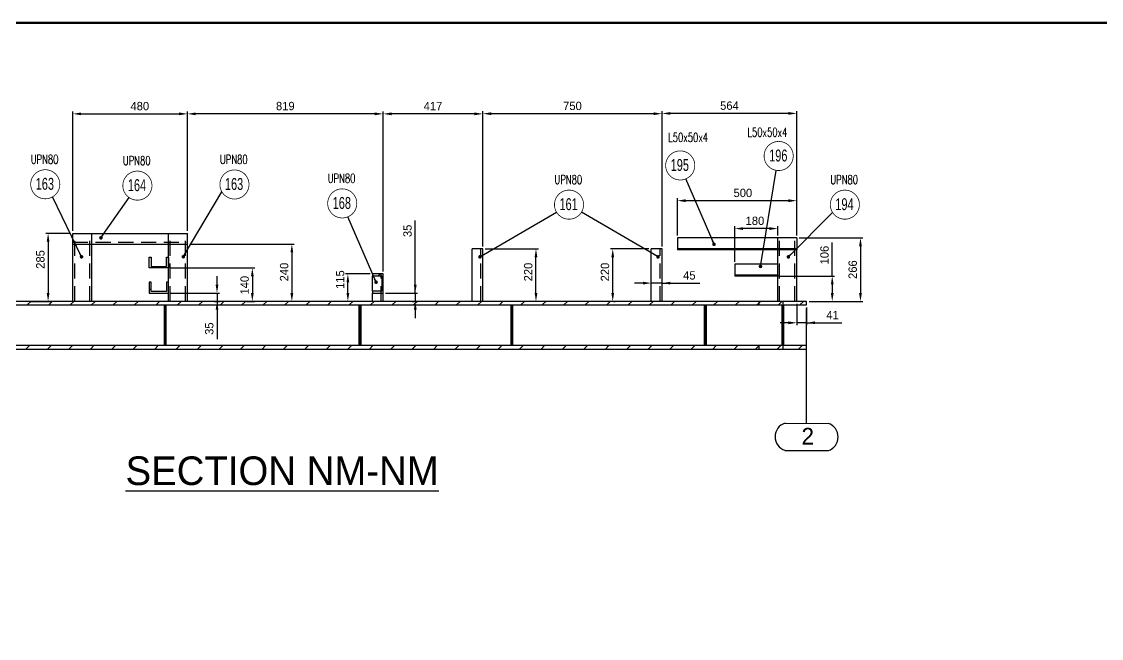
# Model space of a CAD drawing. Header units: millimetres. Extents: x 0 to 16187, y -20471 to 6290.
# Drawn here: x 5786.5 to 6238.4, y 3165.2 to 3423.6 of the extents above; entities that cross this region are included whole.
import ezdxf
from ezdxf.enums import TextEntityAlignment as Align

# ---------------------------------------------------------------- set-up
doc = ezdxf.new("R2010")
doc.units = ezdxf.units.MM
doc.header["$PDSIZE"] = -1
doc.linetypes.add('HIDDEN', pattern=[9.525, 6.35, -3.175])
doc.layers.add('BORDER1', color=3, linetype='Continuous')
doc.layers.add('BORDER2', color=7, linetype='Continuous')
doc.styles.add('MtXpl_txt_shx', font='txt.shx', dxfattribs={"height": 0.2})
doc.styles.add('ROMANC', font='ROMANC', dxfattribs={"height": 5})
doc.styles.add('ROMAND-1', font='ic-romand.shx')
doc.styles.add('ROMANS', font='ROMANS.shx', dxfattribs={"width": 0.8})
doc.styles.add('ROMANT', font='ROMANT', dxfattribs={"height": 4})
doc.styles.add('SLDTEXTSTYLE2', font='TXT', dxfattribs={"width": 0.686449})
doc.dimstyles.new('AM_ISO', dxfattribs={"dimtxt": 3.5, "dimasz": 3.5, "dimexe": 1, "dimexo": 1, "dimgap": 1.5, "dimtad": 1, "dimdsep": 46, "dimtxsty": 'Standard', "dimcen": 0, "dimclrd": 1, "dimclre": 1, "dimclrt": 1, "dimadec": 0, "dimazin": 2, "dimtp": 0.1, "dimtm": 0.1, "dimtfac": 0.71, "dimtdec": 3, "dimtmove": 0, "dimatfit": 3, "dimfxl": 1, "dimlwd": -1, "dimlwe": -1, "dimarcsym": 1})
doc.dimstyles.new('AM_ISO$7', dxfattribs={"dimtxt": 3.5, "dimasz": 3.5, "dimexe": 1, "dimexo": 1, "dimgap": 1.5, "dimtad": 1, "dimtoh": 1, "dimdsep": 46, "dimtxsty": 'Standard', "dimcen": 0, "dimclrd": 1, "dimclre": 1, "dimclrt": 1, "dimadec": 0, "dimazin": 2, "dimtp": 0.1, "dimtm": 0.1, "dimtfac": 0.71, "dimtdec": 3, "dimtmove": 0, "dimatfit": 3, "dimfxl": 1, "dimlwd": -1, "dimlwe": -1, "dimarcsym": 1})
pattern_1 = [(45, (5124.218, 6869.931), (-4.490128, 4.490128), [])]

# ---------------------------------------------------------------- blocks, each defined once
blk = doc.blocks.new('_D_102')
at = {"color": 1, "linetype": 'ByBlock'}
for p, q in [((6111.94, 3333.02), (6138.56, 3333.02)), ((6137.56, 3329.52), (6137.56, 3309.92)), ((6116.04, 3306.42), (6138.56, 3306.42))]:
    blk.add_line(p, q, dxfattribs=at)
at = {"color": 1}
for points in [[(6138.15, 3329.52), (6136.98, 3329.52), (6137.56, 3333.02)], [(6136.98, 3309.92), (6138.15, 3309.92), (6137.56, 3306.42)]]:
    blk.add_solid(points, dxfattribs=at)
at = {"layer": 'Defpoints', "color": 0}
for p in [(6110.94, 3333.02), (6115.04, 3306.42), (6137.56, 3306.42)]:
    blk.add_point(p, dxfattribs=at)
at = {"color": 1, "insert": (6132.56, 3319.72), "char_height": 3.5, "attachment_point": 2, "rotation": 90}
blk.add_mtext('266', dxfattribs=at)
blk = doc.blocks.new('_D_103')
at = {"color": 1, "linetype": 'ByBlock'}
for p, q in [((6060.94, 3334.02), (6060.94, 3349.61)), ((6107.44, 3348.61), (6064.44, 3348.61)), ((6110.94, 3334.02), (6110.94, 3349.61))]:
    blk.add_line(p, q, dxfattribs=at)
at = {"color": 1}
for points in [[(6064.44, 3349.19), (6064.44, 3348.02), (6060.94, 3348.61)], [(6107.44, 3348.02), (6107.44, 3349.19), (6110.94, 3348.61)]]:
    blk.add_solid(points, dxfattribs=at)
at = {"layer": 'Defpoints', "color": 0}
for p in [(6060.94, 3348.61), (6060.94, 3333.02), (6110.94, 3333.02)]:
    blk.add_point(p, dxfattribs=at)
at = {"color": 1, "insert": (6088.35, 3353.61), "char_height": 3.5, "attachment_point": 2}
blk.add_mtext('500', dxfattribs=at)
blk = doc.blocks.new('_D_104')
at = {"color": 1, "linetype": 'ByBlock'}
for p, q in [((6049.04, 3328.42), (6032.9, 3328.42)), ((6033.9, 3309.92), (6033.9, 3324.92)), ((6034.31, 3306.42), (6034.9, 3306.42))]:
    blk.add_line(p, q, dxfattribs=at)
at = {"color": 1}
for points in [[(6034.48, 3324.92), (6033.31, 3324.92), (6033.9, 3328.42)], [(6033.31, 3309.92), (6034.48, 3309.92), (6033.9, 3306.42)]]:
    blk.add_solid(points, dxfattribs=at)
at = {"layer": 'Defpoints', "color": 0}
for p in [(6033.9, 3328.42), (6050.04, 3328.42), (6033.31, 3306.42)]:
    blk.add_point(p, dxfattribs=at)
at = {"color": 1, "insert": (6028.9, 3318.71), "char_height": 3.5, "attachment_point": 2, "rotation": 90}
blk.add_mtext('220', dxfattribs=at)
blk = doc.blocks.new('_D_105')
at = {"color": 1, "linetype": 'ByBlock'}
for p, q in [((6046.54, 3314.07), (6043.04, 3314.07)), ((6050.04, 3312.24), (6050.04, 3315.07)), ((6054.54, 3314.07), (6050.04, 3314.07)), ((6054.54, 3312.24), (6054.54, 3315.07)), ((6054.54, 3314.07), (6070.38, 3314.07)), ((6058.04, 3314.07), (6061.54, 3314.07))]:
    blk.add_line(p, q, dxfattribs=at)
at = {"color": 1}
for points in [[(6046.54, 3313.49), (6046.54, 3314.65), (6050.04, 3314.07)], [(6058.04, 3314.65), (6058.04, 3313.49), (6054.54, 3314.07)]]:
    blk.add_solid(points, dxfattribs=at)
at = {"layer": 'Defpoints', "color": 0}
for p in [(6050.04, 3314.07), (6050.04, 3311.24), (6054.54, 3311.24)]:
    blk.add_point(p, dxfattribs=at)
at = {"color": 1, "insert": (6065.96, 3319.07), "char_height": 3.5, "attachment_point": 2}
blk.add_mtext('45', dxfattribs=at)
blk = doc.blocks.new('_D_106')
at = {"color": 1, "linetype": 'ByBlock'}
for p, q in [((6084.94, 3323.02), (6084.94, 3337.92)), ((6099.44, 3336.92), (6088.44, 3336.92)), ((6102.94, 3334.02), (6102.94, 3337.92))]:
    blk.add_line(p, q, dxfattribs=at)
at = {"color": 1}
for points in [[(6088.44, 3337.5), (6088.44, 3336.33), (6084.94, 3336.92)], [(6099.44, 3336.33), (6099.44, 3337.5), (6102.94, 3336.92)]]:
    blk.add_solid(points, dxfattribs=at)
at = {"layer": 'Defpoints', "color": 0}
for p in [(6084.94, 3336.92), (6102.94, 3333.02), (6084.94, 3322.02)]:
    blk.add_point(p, dxfattribs=at)
at = {"color": 1, "insert": (6093.4, 3341.92), "char_height": 3.5, "attachment_point": 2}
blk.add_mtext('180', dxfattribs=at)
blk = doc.blocks.new('_D_107')
at = {"color": 1, "linetype": 'ByBlock'}
for p, q in [((6125.75, 3317.02), (6125.75, 3331.1)), ((6103.94, 3317.02), (6126.75, 3317.02)), ((6125.75, 3313.52), (6125.75, 3309.92)), ((6116.04, 3306.42), (6126.75, 3306.42))]:
    blk.add_line(p, q, dxfattribs=at)
at = {"color": 1}
for points in [[(6126.34, 3313.52), (6125.17, 3313.52), (6125.75, 3317.02)], [(6125.17, 3309.92), (6126.34, 3309.92), (6125.75, 3306.42)]]:
    blk.add_solid(points, dxfattribs=at)
at = {"layer": 'Defpoints', "color": 0}
for p in [(6102.94, 3317.02), (6115.04, 3306.42), (6125.75, 3306.42)]:
    blk.add_point(p, dxfattribs=at)
at = {"color": 1, "insert": (6120.75, 3325.81), "char_height": 3.5, "attachment_point": 2, "rotation": 90}
blk.add_mtext('106', dxfattribs=at)
blk = doc.blocks.new('_D_108')
at = {"color": 1, "linetype": 'ByBlock'}
for p, q in [((5980.54, 3328.42), (6002.78, 3328.42)), ((6001.78, 3309.92), (6001.78, 3324.92)), ((6002.02, 3306.42), (6000.78, 3306.42))]:
    blk.add_line(p, q, dxfattribs=at)
at = {"color": 1}
for points in [[(6002.37, 3324.92), (6001.2, 3324.92), (6001.78, 3328.42)], [(6001.2, 3309.92), (6002.37, 3309.92), (6001.78, 3306.42)]]:
    blk.add_solid(points, dxfattribs=at)
at = {"layer": 'Defpoints', "color": 0}
for p in [(5979.54, 3328.42), (6001.78, 3328.42), (6003.02, 3306.42)]:
    blk.add_point(p, dxfattribs=at)
at = {"color": 1, "insert": (5996.78, 3318.71), "char_height": 3.5, "attachment_point": 2, "rotation": 90}
blk.add_mtext('220', dxfattribs=at)
blk = doc.blocks.new('_D_109')
at = {"color": 1, "linetype": 'ByBlock'}
for p, q in [((5951.26, 3309.92), (5951.26, 3340.37)), ((5951.26, 3313.42), (5951.26, 3316.92)), ((5938.84, 3309.92), (5952.26, 3309.92)), ((5951.26, 3309.92), (5951.26, 3306.42)), ((5950.07, 3306.42), (5952.26, 3306.42)), ((5951.26, 3302.92), (5951.26, 3299.42))]:
    blk.add_line(p, q, dxfattribs=at)
at = {"color": 1}
for points in [[(5950.68, 3313.42), (5951.85, 3313.42), (5951.26, 3309.92)], [(5951.85, 3302.92), (5950.68, 3302.92), (5951.26, 3306.42)]]:
    blk.add_solid(points, dxfattribs=at)
at = {"layer": 'Defpoints', "color": 0}
for p in [(5937.84, 3309.92), (5949.07, 3306.42), (5951.26, 3306.42)]:
    blk.add_point(p, dxfattribs=at)
at = {"color": 1, "insert": (5946.26, 3335.96), "char_height": 3.5, "attachment_point": 2, "rotation": 90}
blk.add_mtext('35', dxfattribs=at)
blk = doc.blocks.new('_D_110')
at = {"color": 1, "linetype": 'ByBlock'}
for p, q in [((5932.34, 3317.92), (5922.07, 3317.92)), ((5923.07, 3309.92), (5923.07, 3314.42)), ((5932.34, 3306.42), (5922.07, 3306.42))]:
    blk.add_line(p, q, dxfattribs=at)
at = {"color": 1}
for points in [[(5923.65, 3314.42), (5922.49, 3314.42), (5923.07, 3317.92)], [(5922.49, 3309.92), (5923.65, 3309.92), (5923.07, 3306.42)]]:
    blk.add_solid(points, dxfattribs=at)
at = {"layer": 'Defpoints', "color": 0}
for p in [(5923.07, 3317.92), (5933.34, 3317.92), (5933.34, 3306.42)]:
    blk.add_point(p, dxfattribs=at)
at = {"color": 1, "insert": (5918.07, 3315.53), "char_height": 3.5, "attachment_point": 2, "rotation": 90}
blk.add_mtext('115', dxfattribs=at)
blk = doc.blocks.new('_D_111')
at = {"color": 1, "linetype": 'ByBlock'}
for p, q in [((5868.31, 3313.42), (5868.31, 3316.92)), ((5848.94, 3309.92), (5869.31, 3309.92)), ((5868.31, 3309.92), (5868.31, 3306.42)), ((5867.32, 3306.42), (5869.31, 3306.42)), ((5868.31, 3306.42), (5868.31, 3290.59)), ((5868.31, 3302.92), (5868.31, 3299.42))]:
    blk.add_line(p, q, dxfattribs=at)
at = {"color": 1}
for points in [[(5867.73, 3313.42), (5868.89, 3313.42), (5868.31, 3309.92)], [(5868.89, 3302.92), (5867.73, 3302.92), (5868.31, 3306.42)]]:
    blk.add_solid(points, dxfattribs=at)
at = {"layer": 'Defpoints', "color": 0}
for p in [(5847.94, 3309.92), (5866.32, 3306.42), (5868.31, 3306.42)]:
    blk.add_point(p, dxfattribs=at)
at = {"color": 1, "insert": (5863.31, 3295), "char_height": 3.5, "attachment_point": 2, "rotation": 90}
blk.add_mtext('35', dxfattribs=at)
blk = doc.blocks.new('_D_112')
at = {"color": 1, "linetype": 'ByBlock'}
for p, q in [((5848.94, 3320.42), (5884.09, 3320.42)), ((5883.09, 3316.92), (5883.09, 3309.92)), ((5880.66, 3306.42), (5884.09, 3306.42))]:
    blk.add_line(p, q, dxfattribs=at)
at = {"color": 1}
for points in [[(5883.67, 3316.92), (5882.5, 3316.92), (5883.09, 3320.42)], [(5882.5, 3309.92), (5883.67, 3309.92), (5883.09, 3306.42)]]:
    blk.add_solid(points, dxfattribs=at)
at = {"layer": 'Defpoints', "color": 0}
for p in [(5847.94, 3320.42), (5879.66, 3306.42), (5883.09, 3306.42)]:
    blk.add_point(p, dxfattribs=at)
at = {"color": 1, "insert": (5878.09, 3313.19), "char_height": 3.5, "attachment_point": 2, "rotation": 90}
blk.add_mtext('140', dxfattribs=at)
blk = doc.blocks.new('_D_113')
at = {"color": 1, "linetype": 'ByBlock'}
for p, q in [((5856.94, 3330.42), (5900.63, 3330.42)), ((5899.63, 3326.92), (5899.63, 3309.92)), ((5899.14, 3306.42), (5898.63, 3306.42))]:
    blk.add_line(p, q, dxfattribs=at)
at = {"color": 1}
for points in [[(5900.21, 3326.92), (5899.04, 3326.92), (5899.63, 3330.42)], [(5899.04, 3309.92), (5900.21, 3309.92), (5899.63, 3306.42)]]:
    blk.add_solid(points, dxfattribs=at)
at = {"layer": 'Defpoints', "color": 0}
for p in [(5855.94, 3330.42), (5899.63, 3306.42), (5900.14, 3306.42)]:
    blk.add_point(p, dxfattribs=at)
at = {"color": 1, "insert": (5894.63, 3318.71), "char_height": 3.5, "attachment_point": 2, "rotation": 90}
blk.add_mtext('240', dxfattribs=at)
blk = doc.blocks.new('_D_114')
at = {"color": 1, "linetype": 'ByBlock'}
for p, q in [((5807.94, 3335.92), (5807.94, 3385.98)), ((5811.44, 3384.98), (5852.44, 3384.98)), ((5855.94, 3335.92), (5855.94, 3385.98))]:
    blk.add_line(p, q, dxfattribs=at)
at = {"color": 1}
for points in [[(5811.44, 3385.56), (5811.44, 3384.4), (5807.94, 3384.98)], [(5852.44, 3384.4), (5852.44, 3385.56), (5855.94, 3384.98)]]:
    blk.add_solid(points, dxfattribs=at)
at = {"layer": 'Defpoints', "color": 0}
for p in [(5855.94, 3384.98), (5807.94, 3334.92), (5855.94, 3334.92)]:
    blk.add_point(p, dxfattribs=at)
at = {"color": 1, "insert": (5836, 3389.98), "char_height": 3.5, "attachment_point": 2}
blk.add_mtext('480', dxfattribs=at)
blk = doc.blocks.new('*D3819')
at = {"color": 1, "linetype": 'ByBlock'}
for p, q in [((5806.94, 3334.92), (5796.62, 3334.92)), ((5797.62, 3331.42), (5797.62, 3309.92)), ((5790.47, 3306.42), (5798.62, 3306.42))]:
    blk.add_line(p, q, dxfattribs=at)
at = {"color": 1}
for points in [[(5798.21, 3331.42), (5797.04, 3331.42), (5797.62, 3334.92)], [(5797.04, 3309.92), (5798.21, 3309.92), (5797.62, 3306.42)]]:
    blk.add_solid(points, dxfattribs=at)
at = {"layer": 'Defpoints', "color": 0}
for p in [(5807.94, 3334.92), (5789.47, 3306.42), (5797.62, 3306.42)]:
    blk.add_point(p, dxfattribs=at)
at = {"color": 1, "insert": (5792.62, 3323.98), "char_height": 3.5, "attachment_point": 2, "rotation": 90}
blk.add_mtext('285', dxfattribs=at)
blk = doc.blocks.new('*U609')
at = {"layer": 'BORDER1', "color": 154, "true_color": 0x1859a9, "const_width": 1}
blk.add_lwpolyline([(1.81, 811), (1144, 811), (1144, 0), (0, 0), (0, 811)], close=True, dxfattribs=at)
at = {"layer": 'BORDER2', "flags": 8}
for tag, height, style, p in [('REV-A', 3.24, 'ROMANS', (986.93, 140.25)), ('RE-A', 8.06, 'ROMANT', (1084.63, 7.17))]:
    blk.add_attdef(tag, text='', height=height, dxfattribs=dict(at, style=style)).set_placement(p, align=Align.CENTER)
at = {"layer": 'BORDER2', "style": 'ROMANS', "width": 3.830216}
blk.add_attdef('DATE-A', text='', height=3.24, dxfattribs=at).set_placement((995.51, 140.25), (1008.51, 140.25), align=Align.FIT)
at = {"layer": 'BORDER2'}
for tag, height, style, p in [('DRN-A', 3.24, 'ROMANS', (1018.38, 140.25)), ('CHD-A', 3.24, 'ROMANS', (1032.35, 140.25)), ('APD-A', 3.24, 'ROMANS', (1046.64, 140.25)), ('CONS_CONT_VEND', 4.2, 'ROMANC', (1061.39, 72.83))]:
    blk.add_attdef(tag, text='', height=height, dxfattribs=dict(at, style=style)).set_placement(p, align=Align.CENTER)
at = {"layer": 'BORDER2', "style": 'ROMANS', "width": 0.8}
for tag, p, height in [('1:X', (997.23, 122.55), 3.5), ('LOC', (1042.74, 122.55), 3.5), ('PROJ_NO', (1118.64, 122.55), 3.5), ('CONS_DRG_NO', (1011, 63), 3)]:
    blk.add_attdef(tag, p, '', height=height, dxfattribs=at)
at = {"layer": 'BORDER2', "lineweight": 30, "width": 0.8, "flags": 104}
blk.add_attdef('COMMENTS-A', text='', height=2.2, dxfattribs=at).set_placement((1055.21, 142.07), align=Align.MIDDLE_LEFT)
at = {"layer": 'BORDER2', "style": 'ROMANS', "width": 0.8}
for tag, p in [('PROJECT_TITLE_1', (1061.07, 55.35)), ('PROJECT_TITLE_2', (1061.07, 49.3))]:
    blk.add_attdef(tag, text='', height=3.5, dxfattribs=at).set_placement(p, align=Align.MIDDLE)
at = {"layer": 'BORDER2', "style": 'ROMANT', "width": 0.8}
for tag, p in [('DRG_TITLE_1', (1061.07, 36.31)), ('DRG_TITLE_2', (1061.07, 28.31)), ('DRG_TITLE_3', (1061.07, 20.31))]:
    blk.add_attdef(tag, text='', height=5, dxfattribs=at).set_placement(p, align=Align.CENTER)
at = {"layer": 'BORDER2', "style": 'ROMANT'}
for tag, p in [('AR', (995, 7.17)), ('PA', (1011.74, 7.17)), ('DC', (1028.45, 7.17)), ('TS', (1120.84, 7.17))]:
    blk.add_attdef(tag, p, '', height=8.06, dxfattribs=at)
for tag, p in [('SRNO', (1074.7, 7.17)), ('SH', (1115.8, 7.18))]:
    blk.add_attdef(tag, text='', height=8.06, dxfattribs=at).set_placement(p, align=Align.RIGHT)
at = {"layer": 'BORDER2', "style": 'ROMANS', "flags": 2}
blk.add_attdef('TB_VERSION', text='', height=2, dxfattribs=at).set_placement((1, -1), align=Align.TOP_LEFT)
blk = doc.blocks.new('*D4452')
at = {"color": 1, "linetype": 'ByBlock'}
for p, q in [((6110.94, 3305.42), (6110.94, 3296.45)), ((6115.04, 3303.92), (6115.04, 3296.45)), ((6107.44, 3297.45), (6103.94, 3297.45)), ((6115.04, 3297.45), (6110.94, 3297.45)), ((6115.04, 3297.45), (6129.71, 3297.45)), ((6118.54, 3297.45), (6122.04, 3297.45))]:
    blk.add_line(p, q, dxfattribs=at)
at = {"color": 1}
for points in [[(6107.44, 3296.87), (6107.44, 3298.04), (6110.94, 3297.45)], [(6118.54, 3298.04), (6118.54, 3296.87), (6115.04, 3297.45)]]:
    blk.add_solid(points, dxfattribs=at)
at = {"layer": 'Defpoints', "color": 0}
for p in [(6110.94, 3306.42), (6115.04, 3304.92), (6110.94, 3297.45)]:
    blk.add_point(p, dxfattribs=at)
at = {"color": 1, "insert": (6125.88, 3300.7), "char_height": 3.5, "attachment_point": 5}
blk.add_mtext('41', dxfattribs=at)
blk = doc.blocks.new('*D4453')
at = {"color": 1, "linetype": 'ByBlock'}
for p, q in [((6054.54, 3329.42), (6054.54, 3386.15)), ((6107.44, 3385.15), (6058.04, 3385.15)), ((6110.94, 3334.02), (6110.94, 3386.15))]:
    blk.add_line(p, q, dxfattribs=at)
at = {"color": 1}
for points in [[(6058.04, 3385.74), (6058.04, 3384.57), (6054.54, 3385.15)], [(6107.44, 3384.57), (6107.44, 3385.74), (6110.94, 3385.15)]]:
    blk.add_solid(points, dxfattribs=at)
at = {"layer": 'Defpoints', "color": 0}
for p in [(6054.54, 3385.15), (6110.94, 3333.02), (6054.54, 3328.42)]:
    blk.add_point(p, dxfattribs=at)
at = {"color": 1, "insert": (6082.74, 3388.4), "char_height": 3.5, "attachment_point": 5}
blk.add_mtext('564', dxfattribs=at)
blk = doc.blocks.new('*D4454')
at = {"color": 1, "linetype": 'ByBlock'}
for p, q in [((5979.54, 3329.42), (5979.54, 3386.04)), ((6051.04, 3385.04), (5983.04, 3385.04)), ((6054.54, 3329.42), (6054.54, 3386.04))]:
    blk.add_line(p, q, dxfattribs=at)
at = {"color": 1}
for points in [[(5983.04, 3385.62), (5983.04, 3384.45), (5979.54, 3385.04)], [(6051.04, 3384.45), (6051.04, 3385.62), (6054.54, 3385.04)]]:
    blk.add_solid(points, dxfattribs=at)
at = {"layer": 'Defpoints', "color": 0}
for p in [(5979.54, 3385.04), (5979.54, 3328.42), (6054.54, 3328.42)]:
    blk.add_point(p, dxfattribs=at)
at = {"color": 1, "insert": (6017.04, 3388.29), "char_height": 3.5, "attachment_point": 5}
blk.add_mtext('750', dxfattribs=at)
blk = doc.blocks.new('*D4455')
at = {"color": 1, "linetype": 'ByBlock'}
for p, q in [((5937.84, 3318.92), (5937.84, 3385.98)), ((5976.04, 3384.98), (5941.34, 3384.98)), ((5979.54, 3329.42), (5979.54, 3385.98))]:
    blk.add_line(p, q, dxfattribs=at)
at = {"color": 1}
for points in [[(5941.34, 3385.56), (5941.34, 3384.4), (5937.84, 3384.98)], [(5976.04, 3384.4), (5976.04, 3385.56), (5979.54, 3384.98)]]:
    blk.add_solid(points, dxfattribs=at)
at = {"layer": 'Defpoints', "color": 0}
for p in [(5937.84, 3384.98), (5979.54, 3328.42), (5937.84, 3317.92)]:
    blk.add_point(p, dxfattribs=at)
at = {"color": 1, "insert": (5958.69, 3388.23), "char_height": 3.5, "attachment_point": 5}
blk.add_mtext('417', dxfattribs=at)
blk = doc.blocks.new('*D4456')
at = {"color": 1, "linetype": 'ByBlock'}
for p, q in [((5855.94, 3335.92), (5855.94, 3385.98)), ((5934.34, 3384.98), (5859.44, 3384.98)), ((5937.84, 3318.92), (5937.84, 3385.98))]:
    blk.add_line(p, q, dxfattribs=at)
at = {"color": 1}
for points in [[(5859.44, 3385.56), (5859.44, 3384.4), (5855.94, 3384.98)], [(5934.34, 3384.4), (5934.34, 3385.56), (5937.84, 3384.98)]]:
    blk.add_solid(points, dxfattribs=at)
at = {"layer": 'Defpoints', "color": 0}
for p in [(5855.94, 3384.98), (5855.94, 3334.92), (5937.84, 3317.92)]:
    blk.add_point(p, dxfattribs=at)
at = {"color": 1, "insert": (5896.89, 3388.23), "char_height": 3.5, "attachment_point": 5}
blk.add_mtext('819', dxfattribs=at)
blk = doc.blocks.new('A$7E931B1717392B2')
at = {"color": 1, "linetype": 'Continuous', "lineweight": 25}
for p, q in [((13.2, 11.43), (13.2, 59.5)), ((4.14, 0.09), (22.29, 0.01))]:
    blk.add_line(p, q, dxfattribs=at)
at = {"color": 1, "ltscale": 0.2}
blk.add_line((4.15, 11.48), (22.25, 11.39), dxfattribs=at)
for centre, radius, start, end in [((5.98, 5.79), 5.98, 107.869, 252.0246), ((20.4, 5.69), 5.99, 287.9651, 71.9697)]:
    blk.add_arc(centre, radius, start, end, dxfattribs=at)
at = {"color": 1, "linetype": 'Continuous', "lineweight": 25}
blk.add_text('2', height=7, rotation=359.9537, dxfattribs=at).set_placement((11.06, 2.5))

msp = doc.modelspace()

# ---------------------------------------------------------------- hatches: boundary and pattern name
at = {"linetype": 'Continuous', "lineweight": 18}
h = msp.add_hatch(dxfattribs=at)
h.set_pattern_fill('ANSI31', scale=2, style=0)
h.set_pattern_definition(pattern_1)
h.paths.add_polyline_path([(5933.34258, 3309.91852), (5937.84258, 3309.91852), (5937.84258, 3317.91852), (5933.34258, 3317.91852), (5933.34258, 3317.11852), (5937.24258, 3317.11852), (5937.24258, 3310.71852), (5933.34258, 3310.71852)], flags=0)
h = msp.add_hatch(dxfattribs=at)
h.set_pattern_fill('ANSI31', scale=2, style=0)
h.set_pattern_definition(pattern_1)
h.paths.add_polyline_path([(5839.94258, 3314.41852), (5839.94258, 3309.91852), (5847.94258, 3309.91852), (5847.94258, 3314.41852), (5847.14258, 3314.41852), (5847.14258, 3310.51852), (5840.74258, 3310.51852), (5840.74258, 3314.41852)], flags=0)
h = msp.add_hatch(dxfattribs=at)
h.set_pattern_fill('ANSI31', scale=2, style=0)
h.set_pattern_definition(pattern_1)
h.paths.add_polyline_path([(6095.04258, 3304.91852), (6095.04258, 3306.41852), (5711.04258, 3306.41852), (5711.04258, 3304.91852)], flags=0)
h = msp.add_hatch(dxfattribs=at)
h.set_pattern_fill('ANSI31', scale=2, style=0)
h.set_pattern_definition(pattern_1)
h.paths.add_polyline_path([(5846.19258, 3287.91852), (5846.64258, 3287.91852), (5846.64258, 3304.91852), (5846.19258, 3304.91852)], flags=0)
h = msp.add_hatch(dxfattribs=at)
h.set_pattern_fill('ANSI31', scale=2, style=0)
h.set_pattern_definition(pattern_1)
h.paths.add_polyline_path([(5846.64258, 3287.91852), (5847.09258, 3287.91852), (5847.09258, 3304.91852), (5846.64258, 3304.91852)], flags=0)
h = msp.add_hatch(dxfattribs=at)
h.set_pattern_fill('ANSI31', scale=2, style=0)
h.set_pattern_definition(pattern_1)
h.paths.add_polyline_path([(5927.69258, 3287.91852), (5928.14258, 3287.91852), (5928.14258, 3304.91852), (5927.69258, 3304.91852)], flags=0)
h = msp.add_hatch(dxfattribs=at)
h.set_pattern_fill('ANSI31', scale=2, style=0)
h.set_pattern_definition(pattern_1)
h.paths.add_polyline_path([(5928.14258, 3287.91852), (5928.59258, 3287.91852), (5928.59258, 3304.91852), (5928.14258, 3304.91852)], flags=0)
h = msp.add_hatch(dxfattribs=at)
h.set_pattern_fill('ANSI31', scale=2, style=0)
h.set_pattern_definition(pattern_1)
h.paths.add_polyline_path([(5991.19258, 3287.91852), (5991.64258, 3287.91852), (5991.64258, 3304.91852), (5991.19258, 3304.91852)], flags=0)
h = msp.add_hatch(dxfattribs=at)
h.set_pattern_fill('ANSI31', scale=2, style=0)
h.set_pattern_definition(pattern_1)
h.paths.add_polyline_path([(5991.64258, 3287.91852), (5992.09258, 3287.91852), (5992.09258, 3304.91852), (5991.64258, 3304.91852)], flags=0)
h = msp.add_hatch(dxfattribs=at)
h.set_pattern_fill('ANSI31', scale=2, style=0)
h.set_pattern_definition(pattern_1)
h.paths.add_polyline_path([(6072.19258, 3287.91852), (6072.64258, 3287.91852), (6072.64258, 3304.91852), (6072.19258, 3304.91852)], flags=0)
h = msp.add_hatch(dxfattribs=at)
h.set_pattern_fill('ANSI31', scale=2, style=0)
h.set_pattern_definition(pattern_1)
h.paths.add_polyline_path([(6072.64258, 3287.91852), (6073.09258, 3287.91852), (6073.09258, 3304.91852), (6072.64258, 3304.91852)], flags=0)
h = msp.add_hatch(dxfattribs=at)
h.set_pattern_fill('ANSI31', scale=2, style=0)
h.set_pattern_definition(pattern_1)
h.paths.add_polyline_path([(6105.04258, 3286.41852), (6105.04258, 3306.41852), (6095.04258, 3306.41852), (6095.04258, 3304.91852), (6104.59258, 3304.91852), (6104.59258, 3287.91852), (6095.04258, 3287.91852), (6095.04258, 3286.41852)], flags=0)
h = msp.add_hatch(dxfattribs=at)
h.set_pattern_fill('ANSI31', scale=2, style=0)
h.set_pattern_definition(pattern_1)
h.paths.add_polyline_path([(6115.04258, 3306.41852), (6105.04258, 3306.41852), (6105.04258, 3286.41852), (6115.04258, 3286.41852), (6115.04258, 3287.91852), (6105.49258, 3287.91852), (6105.49258, 3304.91852), (6115.04258, 3304.91852)], flags=0)
h = msp.add_hatch(dxfattribs=at)
h.set_pattern_fill('ANSI31', scale=2, style=0)
h.set_pattern_definition(pattern_1)
h.paths.add_polyline_path([(6095.04258, 3286.41852), (6095.04258, 3287.91852), (5711.04258, 3287.91852), (5711.04258, 3286.41852)], flags=0)

# ---------------------------------------------------------------- linework, layer by layer
at = {"color": 7, "linetype": 'Continuous', "lineweight": 25}
for p, q in [((5807.94258, 3330.41852), (5807.94258, 3334.91852)), ((5807.94258, 3334.91852), (5855.94258, 3334.91852)), ((5855.94258, 3330.41852), (5855.94258, 3334.91852)), ((5807.94258, 3330.41852), (5855.94258, 3330.41852)), ((5807.94258, 3306.41852), (5807.94258, 3330.41852)), ((5815.94258, 3306.41852), (5815.94258, 3330.41852)), ((5847.94258, 3314.41852), (5847.94258, 3330.41852)), ((5855.94258, 3306.41852), (5855.94258, 3330.41852)), ((6110.94258, 3333.01852), (6060.94258, 3333.01852)), ((6060.94258, 3333.01852), (6060.94258, 3328.41852)), ((6110.94258, 3333.01852), (6110.94258, 3328.41852)), ((5979.54258, 3328.41852), (5975.04258, 3328.41852)), ((5975.04258, 3306.41852), (5975.04258, 3328.41852)), ((5979.54258, 3306.41852), (5979.54258, 3328.41852)), ((6050.04258, 3306.41852), (6050.04258, 3328.41852)), ((6054.54258, 3328.41852), (6050.04258, 3328.41852)), ((6054.54258, 3306.41852), (6054.54258, 3328.41852)), ((6110.94258, 3328.41852), (6060.94258, 3328.41852)), ((6060.94258, 3328.41852), (6060.94258, 3328.01852)), ((6110.94258, 3328.01852), (6060.94258, 3328.01852)), ((6102.94258, 3317.41852), (6102.94258, 3328.01852)), ((6110.94258, 3328.41852), (6110.94258, 3328.01852)), ((6110.94258, 3306.41852), (6110.94258, 3328.01852)), ((5839.94258, 3320.41852), (5839.94258, 3324.91852)), ((5839.94258, 3324.91852), (5840.74258, 3324.91852)), ((5840.74258, 3324.91852), (5840.74258, 3321.01852)), ((5847.14258, 3321.01852), (5847.14258, 3324.91852)), ((5847.14258, 3324.91852), (5847.94258, 3324.91852)), ((5847.94258, 3324.91852), (5847.94258, 3320.41852)), ((6102.94258, 3322.01852), (6084.94258, 3322.01852)), ((6084.94258, 3322.01852), (6084.94258, 3317.41852)), ((5847.94258, 3320.41852), (5839.94258, 3320.41852)), ((5840.74258, 3321.01852), (5847.14258, 3321.01852)), ((5937.84258, 3317.91852), (5933.34258, 3317.91852)), ((5933.34258, 3317.91852), (5933.34258, 3317.11852)), ((5933.34258, 3317.11852), (5937.24258, 3317.11852)), ((5933.34258, 3310.71852), (5933.34258, 3317.11852)), ((5937.24258, 3317.11852), (5937.24258, 3310.71852)), ((5937.84258, 3309.91852), (5937.84258, 3317.91852)), ((6102.94258, 3317.41852), (6084.94258, 3317.41852)), ((6084.94258, 3317.41852), (6084.94258, 3317.01852)), ((6102.94258, 3317.01852), (6084.94258, 3317.01852)), ((6102.94258, 3317.41852), (6102.94258, 3317.01852)), ((6102.94258, 3306.41852), (6102.94258, 3317.01852)), ((5840.74258, 3314.41852), (5839.94258, 3314.41852)), ((5839.94258, 3314.41852), (5839.94258, 3309.91852)), ((5840.74258, 3310.51852), (5840.74258, 3314.41852)), ((5847.94258, 3314.41852), (5847.14258, 3314.41852)), ((5847.14258, 3314.41852), (5847.14258, 3310.51852)), ((5847.94258, 3309.91852), (5847.94258, 3314.41852)), ((5839.94258, 3309.91852), (5847.94258, 3309.91852)), ((5847.14258, 3310.51852), (5840.74258, 3310.51852)), ((5847.94258, 3306.41852), (5847.94258, 3309.91852)), ((5933.34258, 3310.71852), (5933.34258, 3309.91852)), ((5937.24258, 3310.71852), (5933.34258, 3310.71852)), ((5933.34258, 3309.91852), (5937.84258, 3309.91852)), ((5933.34258, 3306.41852), (5933.34258, 3309.91852)), ((5937.84258, 3306.41852), (5937.84258, 3309.91852)), ((6095.04258, 3306.41852), (5711.04258, 3306.41852)), ((5711.04258, 3304.91852), (6095.04258, 3304.91852)), ((5846.19258, 3304.91852), (5846.19258, 3287.91852)), ((5846.19258, 3304.91852), (5846.64258, 3304.91852)), ((5846.64258, 3304.91852), (5847.09258, 3304.91852)), ((5846.64258, 3304.91852), (5846.64258, 3287.91852)), ((5847.09258, 3287.91852), (5847.09258, 3304.91852)), ((5927.69258, 3304.91852), (5927.69258, 3287.91852)), ((5927.69258, 3304.91852), (5928.14258, 3304.91852)), ((5928.14258, 3304.91852), (5928.59258, 3304.91852)), ((5928.14258, 3304.91852), (5928.14258, 3287.91852)), ((5928.59258, 3287.91852), (5928.59258, 3304.91852)), ((5991.19258, 3304.91852), (5991.64258, 3304.91852)), ((5991.19258, 3304.91852), (5991.19258, 3287.91852)), ((5991.64258, 3304.91852), (5991.64258, 3287.91852)), ((5991.64258, 3304.91852), (5992.09258, 3304.91852)), ((5992.09258, 3287.91852), (5992.09258, 3304.91852)), ((6072.19258, 3304.91852), (6072.64258, 3304.91852)), ((6072.19258, 3304.91852), (6072.19258, 3287.91852)), ((6072.64258, 3304.91852), (6073.09258, 3304.91852)), ((6072.64258, 3304.91852), (6072.64258, 3287.91852)), ((6073.09258, 3287.91852), (6073.09258, 3304.91852)), ((6095.04258, 3306.41852), (6095.04258, 3304.91852)), ((6105.04258, 3306.41852), (6095.04258, 3306.41852)), ((6095.04258, 3304.91852), (6104.59258, 3304.91852)), ((6104.59258, 3304.91852), (6104.59258, 3287.91852)), ((6115.04258, 3306.41852), (6105.04258, 3306.41852)), ((6105.04258, 3306.41852), (6105.04258, 3286.41852)), ((6105.49258, 3304.91852), (6115.04258, 3304.91852)), ((6105.49258, 3287.91852), (6105.49258, 3304.91852)), ((6115.04258, 3304.91852), (6115.04258, 3306.41852)), ((6095.04258, 3287.91852), (5711.04258, 3287.91852)), ((5711.04258, 3286.41852), (6095.04258, 3286.41852)), ((5846.64258, 3287.91852), (5846.19258, 3287.91852)), ((5847.09258, 3287.91852), (5846.64258, 3287.91852)), ((5928.14258, 3287.91852), (5927.69258, 3287.91852)), ((5928.59258, 3287.91852), (5928.14258, 3287.91852)), ((5991.64258, 3287.91852), (5991.19258, 3287.91852)), ((5992.09258, 3287.91852), (5991.64258, 3287.91852)), ((6072.64258, 3287.91852), (6072.19258, 3287.91852)), ((6073.09258, 3287.91852), (6072.64258, 3287.91852)), ((6095.04258, 3287.91852), (6095.04258, 3286.41852)), ((6104.59258, 3287.91852), (6095.04258, 3287.91852)), ((6095.04258, 3286.41852), (6105.04258, 3286.41852)), ((6105.04258, 3286.41852), (6115.04258, 3286.41852)), ((6115.04258, 3287.91852), (6105.49258, 3287.91852)), ((6115.04258, 3286.41852), (6115.04258, 3287.91852))]:
    msp.add_line(p, q, dxfattribs=at)
at = {"color": 2, "linetype": 'HIDDEN', "lineweight": 25}
for p, q in [((5808.74258, 3306.41852), (5808.74258, 3334.91852)), ((5815.14258, 3306.41852), (5815.14258, 3334.91852)), ((5848.74258, 3306.41852), (5848.74258, 3334.91852)), ((5855.14258, 3306.41852), (5855.14258, 3334.91852)), ((5807.94258, 3331.21852), (5855.94258, 3331.21852)), ((6103.74258, 3306.41852), (6103.74258, 3333.01852)), ((6110.14258, 3306.41852), (6110.14258, 3333.01852)), ((5978.74258, 3306.41852), (5978.74258, 3328.41852)), ((6053.74258, 3306.41852), (6053.74258, 3328.41852)), ((5937.04258, 3306.41852), (5937.04258, 3317.91852))]:
    msp.add_line(p, q, dxfattribs=at)
for p, q in [((5815.94258, 3330.41852), (5815.94258, 3334.91852)), ((5847.94258, 3330.41852), (5847.94258, 3334.91852)), ((6102.94258, 3328.01852), (6102.94258, 3333.01852))]:
    msp.add_line(p, q)
at = {"color": 4}
for points in [[(6097.2476, 3367.33065, 0.3125, 0.3125, -1), (6109.4351, 3367.33065, 0.3125, 0.3125, -1)], [(6056.04243, 3363.36735, 0.3125, 0.3125, -1), (6068.22993, 3363.36735, 0.3125, 0.3125, -1)]]:
    msp.add_lwpolyline(points, format="xyseb", close=True, dxfattribs=at)
at = {"color": 2, "const_width": 0.3125}
for points in [[(5790.34147, 3355.47708, -1), (5802.52897, 3355.47708, -1)], [(5869.51118, 3355.39181, -1), (5881.69868, 3355.39181, -1)], [(5914.61546, 3347.46985, -1), (5926.80296, 3347.46985, -1)], [(6124.93213, 3346.94165, -1), (6137.11963, 3346.94165, -1)]]:
    msp.add_lwpolyline(points, format="xyb", close=True, dxfattribs=at)
at = {"color": 4, "const_width": 0.3125}
for points in [[(5828.89073, 3354.91307, -1), (5841.07823, 3354.91307, -1)], [(6009.5134, 3346.94165, -1), (6021.7009, 3346.94165, -1)]]:
    msp.add_lwpolyline(points, format="xyb", close=True, dxfattribs=at)

# ---------------------------------------------------------------- block references
msp.add_blockref('A$7E931B1717392B2', (6101.84108, 3243.93637))
at = {"layer": 'BORDER1'}
msp.add_blockref('*U609', (5564.09849, 2612.13313), dxfattribs=at)

# ---------------------------------------------------------------- texts
at = {"color": 4, "style": 'MtXpl_txt_shx', "width": 0.6875}
for p in [(6057.12586, 3373.2441), (6090.2843, 3375.40661)]:
    msp.add_text('L50x50x4', height=3.75, dxfattribs=at).set_placement(p)
at = {"color": 2, "lineweight": 25, "style": 'MtXpl_txt_shx', "width": 0.6875}
for p in [(5790.35706, 3364.08987), (5869.52677, 3364.0046), (5914.63105, 3356.08264), (6124.94772, 3355.55444)]:
    msp.add_text('UPN80', height=3.75, dxfattribs=at).set_placement(p)
at = {"color": 4, "lineweight": 25, "style": 'MtXpl_txt_shx', "width": 0.6875}
for p in [(5828.90633, 3363.52586), (6009.52899, 3355.55444)]:
    msp.add_text('UPN80', height=3.75, dxfattribs=at).set_placement(p)
at = {"color": 4, "style": 'SLDTEXTSTYLE2', "width": 0.686449}
for s, p in [('196', (6103.17488, 3367.52363)), ('195', (6061.96971, 3363.56032))]:
    msp.add_text(s, height=5, dxfattribs=at).set_placement(p, align=Align.MIDDLE_CENTER)
at = {"color": 2, "lineweight": 25, "style": 'SLDTEXTSTYLE2', "width": 0.686449}
for s, p in [('163', (5796.26874, 3355.67005)), ('163', (5875.43845, 3355.58478)), ('168', (5920.54273, 3347.66282)), ('194', (6130.85941, 3347.13462))]:
    msp.add_text(s, height=5, dxfattribs=at).set_placement(p, align=Align.MIDDLE_CENTER)
at = {"color": 4, "lineweight": 25, "style": 'SLDTEXTSTYLE2', "width": 0.686449}
for s, p in [('164', (5834.81801, 3355.10605)), ('161', (6015.44068, 3347.13462))]:
    msp.add_text(s, height=5, dxfattribs=at).set_placement(p, align=Align.MIDDLE_CENTER)
at = {"color": 7, "style": 'ROMAND-1'}
msp.add_text('%%USECTION NM-NM', height=12, dxfattribs=at).set_placement((5830.0411, 3229.47523))

# ---------------------------------------------------------------- dimensions: what is measured, and where the dimension line sits
for base, p1, p2, picture, middle in [((5855.94258, 3384.98135), (5807.94258, 3334.91852), (5855.94258, 3334.91852), '_D_114', (5835.99593, 3384.98135)), ((6060.94258, 3348.60807), (6110.94258, 3333.01852), (6060.94258, 3333.01852), '_D_103', (6088.354, 3348.60807)), ((6084.94258, 3336.91667), (6102.94258, 3333.01852), (6084.94258, 3322.01852), '_D_106', (6093.39518, 3336.91667)), ((6050.04258, 3314.07008), (6054.54258, 3311.2443), (6050.04258, 3311.2443), '_D_105', (6065.95925, 3314.07008)), ((6110.94258, 3297.45301), (6115.04258, 3304.91852), (6110.94258, 3306.41852), '*D4452', (6125.87592, 3297.45301))]:
    dim = msp.add_linear_dim(base=base, p1=p1, p2=p2, dimstyle='AM_ISO', override={"dimtxt": 3.5, "dimlfac": 10})
    dim.commit()
    dim.dimension.update_dxf_attribs({"geometry": picture, "text_midpoint": middle, "dimtype": 160})
for base, p1, p2, picture, middle in [((5855.94258, 3384.98135), (5937.84258, 3317.91852), (5855.94258, 3334.91852), '*D4456', (5896.89258, 3388.23135)), ((5937.84258, 3384.98135), (5979.54258, 3328.41852), (5937.84258, 3317.91852), '*D4455', (5958.69258, 3388.23135)), ((5979.54258, 3385.03794), (6054.54258, 3328.41852), (5979.54258, 3328.41852), '*D4454', (6017.04258, 3388.28794)), ((6054.54258, 3385.15356), (6110.94258, 3333.01852), (6054.54258, 3328.41852), '*D4453', (6082.74258, 3388.40356))]:
    dim = msp.add_linear_dim(base=base, p1=p1, p2=p2, dimstyle='AM_ISO', override={"dimtxt": 3.5, "dimlfac": 10})
    dim.commit()
    dim.dimension.update_dxf_attribs({"geometry": picture, "text_midpoint": middle})
for base, p1, p2, picture, middle in [((5951.26416, 3306.41852), (5937.84258, 3309.91852), (5949.07238, 3306.41852), '_D_109', (5951.26416, 3335.95502)), ((5797.62271, 3306.41852), (5807.94258, 3334.91852), (5789.4734, 3306.41852), '*D3819', (5797.62271, 3323.98431)), ((5899.62655, 3306.41852), (5855.94258, 3330.41852), (5900.1429, 3306.41852), '_D_113', (5899.62655, 3318.71003)), ((6125.75252, 3306.41852), (6102.94258, 3317.01852), (6115.04258, 3306.41852), '_D_107', (6125.75252, 3325.81018)), ((6137.56433, 3306.41852), (6110.94258, 3333.01852), (6115.04258, 3306.41852), '_D_102', (6137.56433, 3319.71852)), ((6001.78245, 3328.41852), (6003.02242, 3306.41852), (5979.54258, 3328.41852), '_D_108', (6001.78245, 3318.71003)), ((6033.89594, 3328.41852), (6033.30876, 3306.41852), (6050.04258, 3328.41852), '_D_104', (6033.89594, 3318.71003)), ((5883.08833, 3306.41852), (5847.94258, 3320.41852), (5879.66247, 3306.41852), '_D_112', (5883.08833, 3313.19387)), ((5868.3113, 3306.41852), (5847.94258, 3309.91852), (5866.322, 3306.41852), '_D_111', (5868.3113, 3295.00185)), ((5923.07016, 3317.91852), (5933.34258, 3306.41852), (5933.34258, 3317.91852), '_D_110', (5923.07016, 3315.53202))]:
    dim = msp.add_linear_dim(base=base, p1=p1, p2=p2, angle=90, dimstyle='AM_ISO', override={"dimtxt": 3.5, "dimlfac": 10})
    dim.commit()
    dim.dimension.update_dxf_attribs({"geometry": picture, "text_midpoint": middle, "dimtype": 160})

# ---------------------------------------------------------------- leaders
at = {"color": 2}
for points in [[(6076.28414, 3330.35052), (6064.53633, 3357.76618)], [(5811.61737, 3325.1125), (5799.47291, 3350.19445)], [(5854.2116, 3325.1125), (5870.34944, 3352.30739)], [(5934.85717, 3314.45302), (5923.10935, 3341.86868)], [(6107.38709, 3325.07625), (6125.90605, 3343.63694)]]:
    msp.add_leader(points, dimstyle='AM_ISO$7', override={"dimasz": 1.5, "dimldrblk": 'Dot'}, dxfattribs=at)
at = {"color": 4}
for points in [[(6095.73736, 3321.07348), (6102.3529, 3361.31761)], [(5819.74108, 3333.04767), (5831.49953, 3349.91419)], [(5978.35115, 3325.07625), (6010.35167, 3343.85723)], [(6052.8557, 3325.07625), (6020.86237, 3343.85677)]]:
    msp.add_leader(points, dimstyle='AM_ISO$7', override={"dimasz": 1.5, "dimldrblk": 'Dot'}, dxfattribs=at)

doc.saveas('drawing.dxf')
